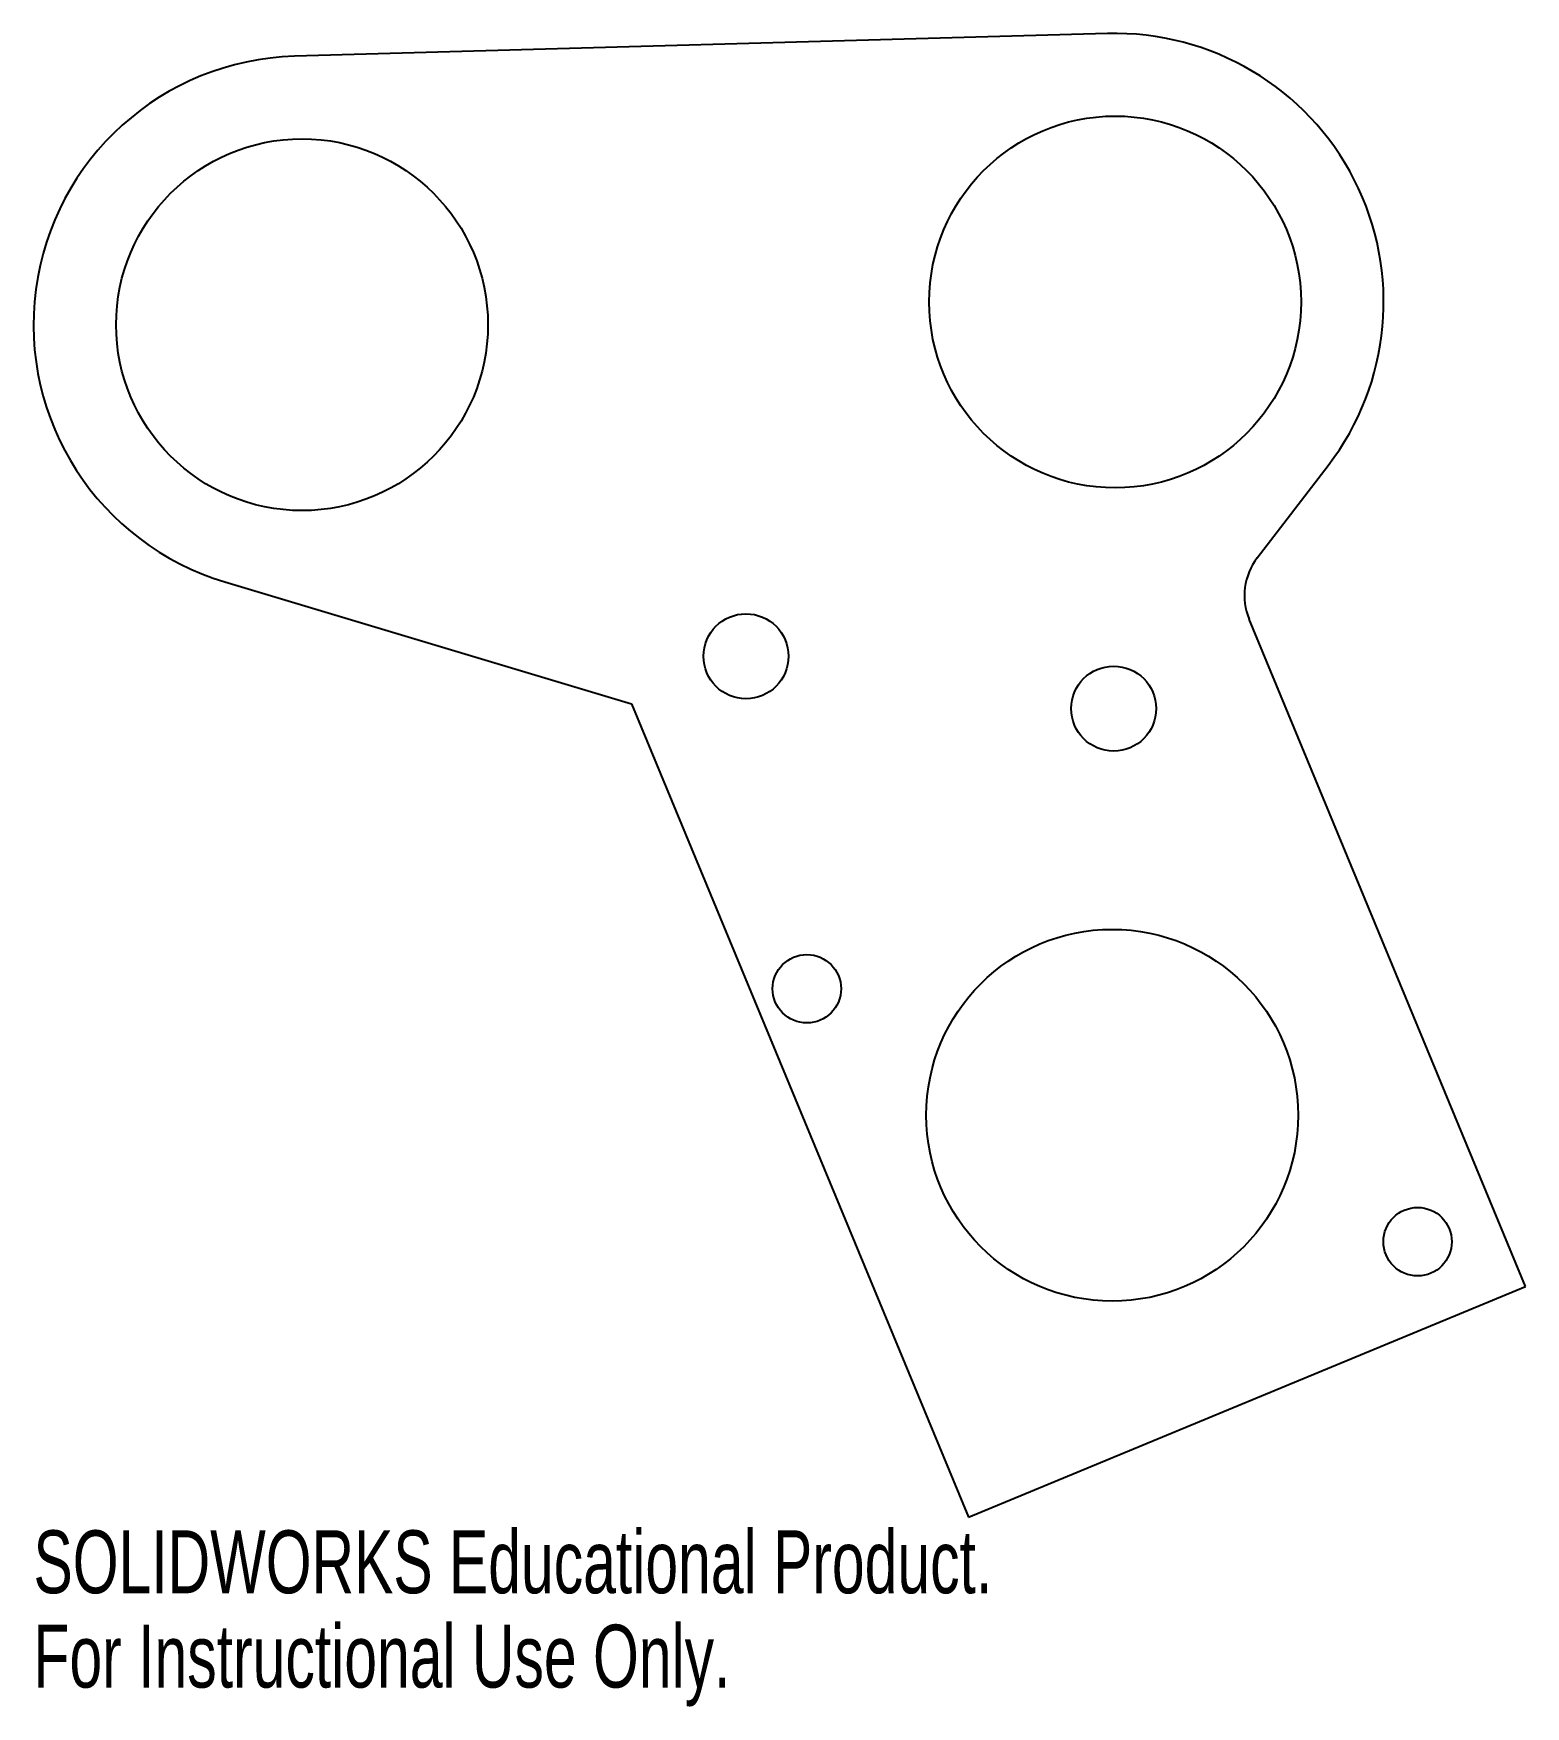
# Model space of a CAD drawing. Header units: inches. Extents: x 7.47 to 11.98, y 2.77 to 7.83.
import ezdxf

# ---------------------------------------------------------------- set-up
doc = ezdxf.new("R2010")
doc.units = ezdxf.units.IN
doc.header["$MEASUREMENT"] = 0
doc.styles.add('SLDTEXTSTYLE0', font='TXT', dxfattribs={"width": 0.7})

msp = doc.modelspace()

# ---------------------------------------------------------------- linework, layer by layer
at = {"color": 7, "linetype": 'Continuous', "lineweight": 25}
for p, q in [((10.7202, 7.8311), (8.2601, 7.7623)), ((11.1729, 6.2446), (11.3875, 6.5243)), ((8.0497, 6.1718), (9.2797, 5.8033)), ((11.9846, 4.04), (11.1484, 6.0587)), ((9.2797, 5.8033), (10.2992, 3.3419)), ((10.2992, 3.3419), (11.9846, 4.04))]:
    msp.add_line(p, q, dxfattribs=at)
for centre, radius in [((10.7429, 7.0189), 0.5625), ((8.2829, 6.9501), 0.5625), ((9.6261, 5.9468), 0.1285), ((10.7385, 5.7884), 0.1285), ((10.7341, 4.5579), 0.5625), ((9.8102, 4.9406), 0.1035), ((11.658, 4.1753), 0.1035)]:
    msp.add_circle(centre, radius, dxfattribs=at)
for centre, radius, start, end in [((10.7429, 7.0189), 0.8125, 322.5, 91.6018), ((8.2829, 6.9501), 0.8125, 91.6018, 253.3206), ((11.3216, 6.1305), 0.1875, 142.5, 202.5)]:
    msp.add_arc(centre, radius, start, end, dxfattribs=at)

# ---------------------------------------------------------------- texts
at = {"color": 7, "linetype": 'Continuous', "char_height": 0.1903, "attachment_point": 1, "style": 'SLDTEXTSTYLE0'}
for s, insert in [('SOLIDWORKS Educational Product.', (7.4704, 3.3017)), ('For Instructional Use Only.', (7.4704, 3.0163))]:
    msp.add_mtext(s, dxfattribs=dict(at, insert=insert))

doc.saveas('drawing.dxf')
